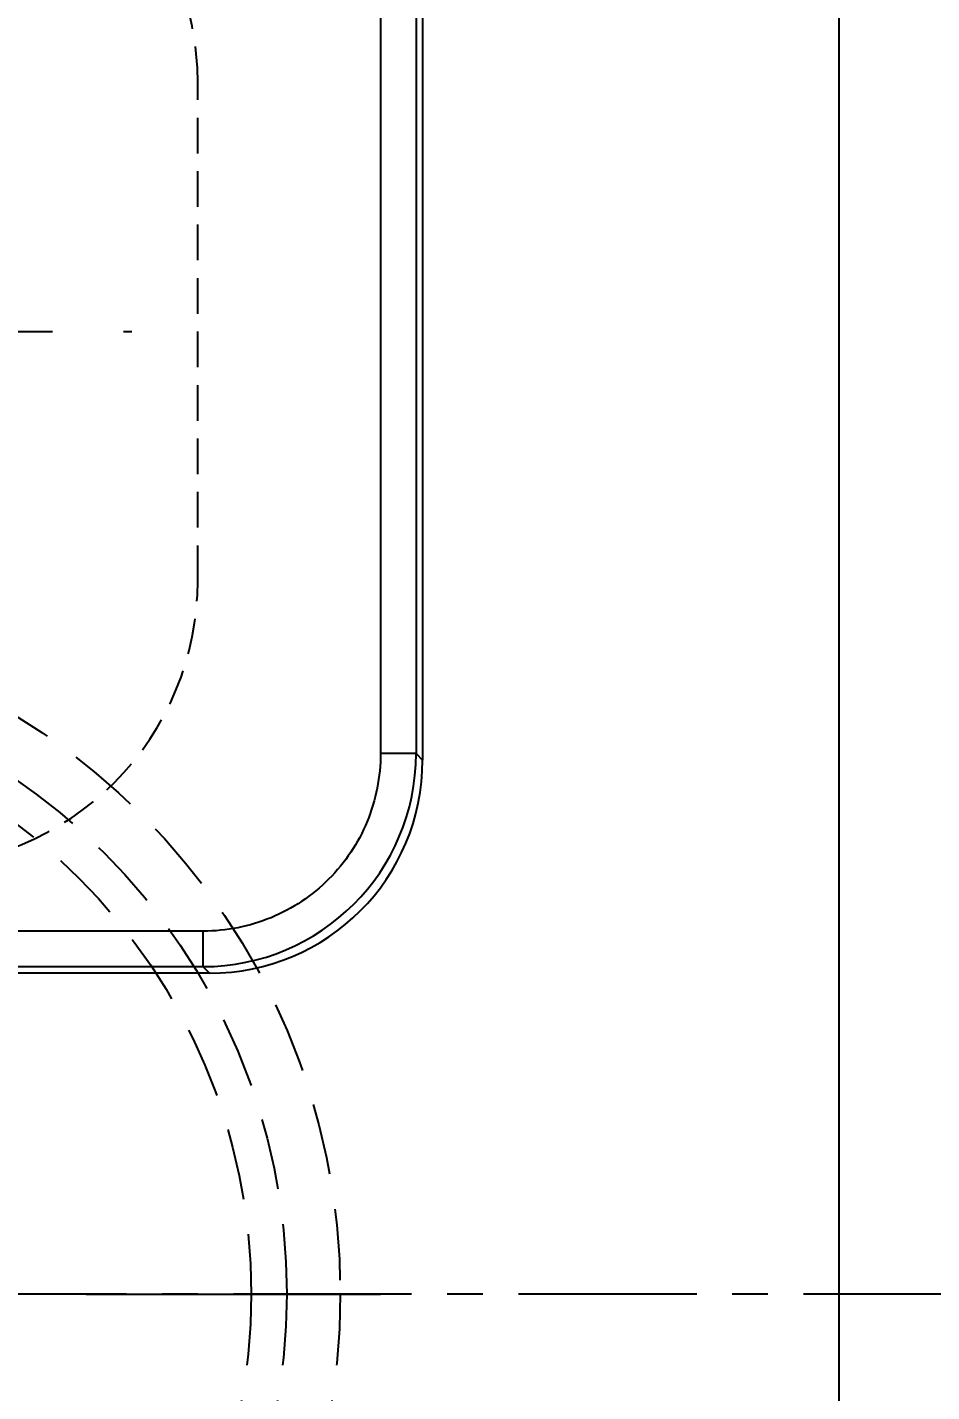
# Model space of a CAD drawing. Header units: millimetres. Extents: x 29875 to 31218, y -21313 to -20364.
# Drawn here: x 30605.04 to 30630.41, y -20619.98 to -20581.7 of the extents above; entities that cross this region are included whole.
import ezdxf

# ---------------------------------------------------------------- set-up
doc = ezdxf.new("R2010")
doc.units = ezdxf.units.MM
doc.header["$LTSCALE"] = 8
for name, pattern in [('CENTER', [2, 1.25, -0.25, 0.25, -0.25]), ('HIDDEN', [0.375, 0.25, -0.125]), ('HIDDEN2', [0.1875, 0.125, -0.0625])]:
    doc.linetypes.add(name, pattern=pattern)
doc.layers.get('DEFPOINTS').update_dxf_attribs({"color": 6})
for name, color, linetype in [('Cav-cor', 30, 'Continuous'), ('CL', 1, 'Continuous'), ('SP', 3, 'Continuous')]:
    doc.layers.add(name, color=color, linetype=linetype)
doc.layers.add('dim', color=3, linetype='Continuous', lineweight=15)
doc.styles.get("Standard").update_dxf_attribs({"font": 'txt.shx', "width": 0.8, "bigfont": 'chineset.shx'})
doc.dimstyles.new('ISO-25', dxfattribs={"dimtxt": 5, "dimasz": 4, "dimexe": 0.3, "dimexo": 0.3, "dimtad": 0, "dimzin": 1, "dimdsep": 46, "dimtxsty": 'Standard', "dimcen": 0, "dimclrd": 3, "dimclre": 3, "dimclrt": 3, "dimazin": 0, "dimtfac": 1, "dimtofl": 0, "dimtmove": 0, "dimatfit": 0, "dimfxl": 0, "dimarcsym": 0})

# ---------------------------------------------------------------- blocks, each defined once
blk = doc.blocks.new('20160827.135622')
at = {"layer": 'SP', "linetype": 'CENTER'}
blk.add_line((-20.125, 0), (20.125, 0), dxfattribs=at)
at = {"layer": 'SP', "linetype": 'HIDDEN'}
for radius in [19, 17.5, 16.5]:
    blk.add_circle((0, 0), radius, dxfattribs=at)
blk = doc.blocks.new('*D27718')
at = {"layer": 'DEFPOINTS', "color": 0}
for p in [(30587.82, -20524.239), (30651.21, -20524.239), (30619.82, -20722.239)]:
    blk.add_point(p, dxfattribs=at)
at = {"layer": 'dim', "color": 3, "lineweight": -2}
for p, q in [((30588.12, -20524.239), (30651.51, -20524.239)), ((30651.21, -20528.239), (30651.21, -20613.947)), ((30651.21, -20718.239), (30651.21, -20632.53)), ((30620.12, -20722.239), (30651.51, -20722.239))]:
    blk.add_line(p, q, dxfattribs=at)
at = {"layer": 'dim', "color": 3}
for points in [[(30651.877, -20528.239), (30650.544, -20528.239), (30651.21, -20524.239)], [(30650.544, -20718.239), (30651.877, -20718.239), (30651.21, -20722.239)]]:
    blk.add_solid(points, dxfattribs=at)
at = {"layer": 'dim', "color": 3, "insert": (30651.21, -20623.239), "char_height": 5, "attachment_point": 5, "rotation": 90}
blk.add_mtext('198.00', dxfattribs=at)

msp = doc.modelspace()

# ---------------------------------------------------------------- linework, layer by layer
at = {"linetype": 'HIDDEN2'}
msp.add_lwpolyline([(30569.82, -20583.239), (30569.82, -20597.239, 0.414214), (30577.82, -20605.239), (30601.82, -20605.239, 0.414214), (30609.82, -20597.239), (30609.82, -20583.239, 0.414214), (30601.82, -20575.239), (30577.82, -20575.239, 0.414214)], format="xyb", close=True, dxfattribs=at)
at = {"layer": 'Cav-cor', "color": 241}
for p, q in [((30627.82, -20714.239), (30627.82, -20520.239)), ((30616.13, -20568.746), (30616.13, -20602.261)), ((30614.951, -20574.793), (30614.951, -20602.079)), ((30615.947, -20574.793), (30615.947, -20602.079)), ((30615.947, -20602.079), (30614.951, -20602.079)), ((30615.947, -20602.079), (30616.13, -20602.261)), ((30609.97, -20607.06), (30592.85, -20607.06)), ((30609.97, -20608.056), (30609.97, -20607.06)), ((30610.153, -20608.239), (30592.667, -20608.239)), ((30609.97, -20608.056), (30592.85, -20608.056)), ((30609.97, -20608.056), (30610.153, -20608.239))]:
    msp.add_line(p, q, dxfattribs=at)
msp.add_arc((30609.969, -20602.077), 5.978, 270.0144, 359.9856, dxfattribs=at)
msp.add_ellipse((30610.107, -20602.216), major_axis=(4.275, -4.275), ratio=0.992433, start_param=-0.7816, end_param=0.7816, dxfattribs=at)
msp.add_open_spline([(30614.951, -20602.079), (30614.951, -20602.404), (30614.887, -20603.057), (30614.603, -20603.998), (30614.141, -20604.866), (30613.517, -20605.626), (30612.757, -20606.249), (30611.889, -20606.712), (30610.949, -20606.996), (30610.296, -20607.06), (30609.97, -20607.06)], degree=3, knots=[0, 0, 0, 0, 0.124999, 0.25, 0.375, 0.5, 0.625, 0.75, 0.875001, 1, 1, 1, 1], dxfattribs=at)
at = {"layer": 'CL', "color": 6, "linetype": 'CENTER'}
msp.add_line((30559.742, -20590.239), (30607.97, -20590.239), dxfattribs=at)
at = {"layer": 'CL', "color": 7, "linetype": 'CENTER', "ltscale": 0.5}
msp.add_line((30727.82, -20617.239), (30377.82, -20617.239), dxfattribs=at)

# ---------------------------------------------------------------- block references
at = {"layer": 'dim'}
msp.add_blockref('20160827.135622', (30594.82, -20617.239), dxfattribs=at)

# ---------------------------------------------------------------- dimensions: what is measured, and where the dimension line sits
dim = msp.add_linear_dim(base=(30651.21, -20524.239), p1=(30619.82, -20722.239), p2=(30587.82, -20524.239), angle=90, dimstyle='ISO-25', dxfattribs=at)
dim.commit()
dim.dimension.update_dxf_attribs({"geometry": '*D27718', "text_midpoint": (30651.21, -20623.239)})

doc.saveas('drawing.dxf')
